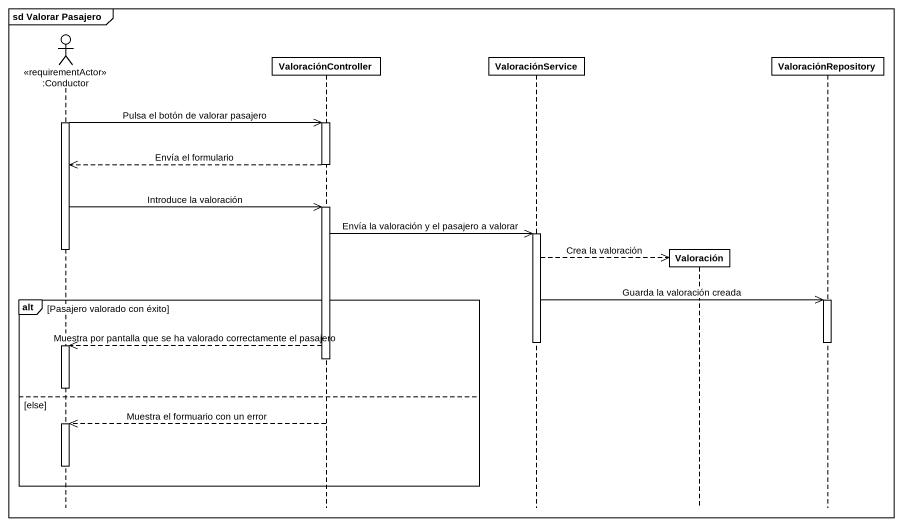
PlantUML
@startuml
mainframe sd Valorar Pasajero
hide footbox
actor ":Conductor" as Conductor <<requirementActor>>
participant ValoraciónController
participant ValoraciónService
participant Valoración
participant ValoraciónRepository

activate Conductor
Conductor ->> ValoraciónController : Pulsa el botón de valorar pasajero
activate ValoraciónController
ValoraciónController -->> Conductor : Envía el formulario
deactivate ValoraciónController
Conductor ->> ValoraciónController : Introduce la valoración
activate ValoraciónController
ValoraciónController ->> ValoraciónService : Envía la valoración y el pasajero a valorar
activate ValoraciónService
deactivate Conductor
ValoraciónService -->> Valoración ** : Crea la valoración
alt Pasajero valorado con éxito
  ValoraciónService ->> ValoraciónRepository : Guarda la valoración creada
  activate ValoraciónRepository
  deactivate ValoraciónService
  deactivate ValoraciónRepository
  ValoraciónController -->> Conductor : Muestra por pantalla que se ha valorado correctamente el pasajero
  activate Conductor
  deactivate ValoraciónController
  deactivate Conductor
else else
  ValoraciónController -->> Conductor : Muestra el formuario con un error
  activate Conductor
  deactivate Conductor
end
@enduml
